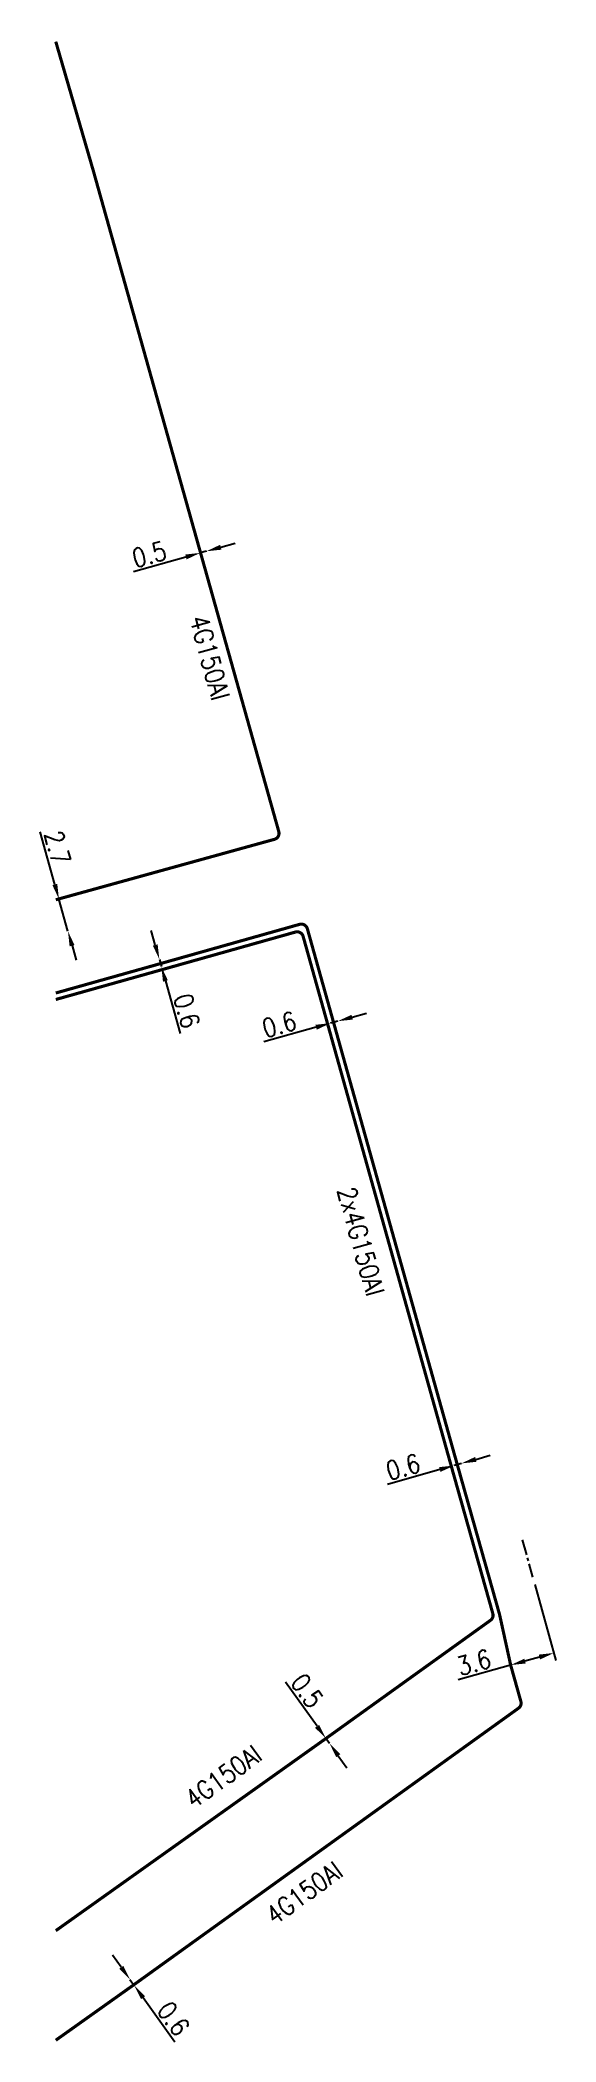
# Model space of a CAD drawing. Header units: millimetres. Extents: x 146999 to 148000, y 144059 to 144860.
# Drawn here: x 146998.7 to 147040.1, y 144522.7 to 144683.3 of the extents above.
import ezdxf
from ezdxf.enums import TextEntityAlignment as Align

# ---------------------------------------------------------------- set-up
doc = ezdxf.new("R2010")
doc.units = ezdxf.units.MM
doc.header["$PDMODE"] = 34
doc.linetypes.add('B_ST_AL', pattern=[2000, 1000, 1000])
doc.linetypes.add('CENTER', pattern=[2, 1.25, -0.25, 0.25, -0.25])
doc.layers.get('Defpoints').update_dxf_attribs({"linetype": 'CONTINUOUS'})
doc.layers.add('B_110', color=1, linetype='CONTINUOUS')
doc.styles.get("Standard").update_dxf_attribs({"font": 'romans.shx', "width": 0.85})
doc.dimstyles.get("Standard").update_dxf_attribs({"dimtxt": 1.5, "dimasz": 1.2, "dimexe": 0.625, "dimexo": 0.625, "dimgap": 0.25, "dimtad": 1, "dimdec": 1, "dimzin": 0, "dimdsep": 46, "dimtxsty": 'Standard', "dimcen": -0.5, "dimadec": 0, "dimazin": 0, "dimtfac": 1, "dimtdec": 1, "dimtmove": 0, "dimatfit": 3, "dimfxl": 1, "dimtolj": 1, "dimtzin": 0, "dimarcsym": 0})

# ---------------------------------------------------------------- blocks, each defined once
blk = doc.blocks.new('*D5')
at = {"layer": 'B_110', "color": 0, "linetype": 'Continuous', "lineweight": -2}
for p, q in [((146999.92, 144615.58), (146998.74, 144619.79)), ((147000.98, 144611.82), (147000.25, 144614.42)), ((147001.31, 144610.67), (147001.63, 144609.51))]:
    blk.add_line(p, q, dxfattribs=at)
at = {"layer": 'B_110', "color": 0, "linetype": 'Continuous'}
for points in [[(147000.12, 144615.63), (146999.73, 144615.52), (147000.25, 144614.42)], [(147001.5, 144610.72), (147001.11, 144610.61), (147000.98, 144611.82)]]:
    blk.add_solid(points, dxfattribs=at)
at = {"layer": 'Defpoints', "color": 0, "linetype": 'Continuous'}
for p in [(147000.25, 144614.42), (147000.98, 144611.82), (147000.98, 144611.82)]:
    blk.add_point(p, dxfattribs=at)
at = {"layer": 'B_110', "color": 0, "linetype": 'Continuous', "insert": (147000.13, 144618.53), "char_height": 1.5, "attachment_point": 5, "rotation": 285.7322}
blk.add_mtext('\\A1;2.7', dxfattribs=at)
blk = doc.blocks.new('*D6')
at = {"layer": 'B_110', "color": 0, "linetype": 'Continuous', "lineweight": -2}
for p, q in [((147012.08, 144642.31), (147011.59, 144642.18)), ((147013.23, 144642.64), (147014.39, 144642.96)), ((147010.44, 144641.85), (147006.23, 144640.67))]:
    blk.add_line(p, q, dxfattribs=at)
at = {"layer": 'B_110', "color": 0, "linetype": 'Continuous'}
for points in [[(147013.18, 144642.83), (147013.29, 144642.44), (147012.08, 144642.31)], [(147010.39, 144642.05), (147010.49, 144641.66), (147011.59, 144642.18)]]:
    blk.add_solid(points, dxfattribs=at)
at = {"layer": 'Defpoints', "color": 0, "linetype": 'Continuous'}
for p in [(147012.08, 144642.31), (147012.08, 144642.31), (147011.59, 144642.18)]:
    blk.add_point(p, dxfattribs=at)
at = {"layer": 'B_110', "color": 0, "linetype": 'Continuous', "insert": (147007.49, 144642.06), "char_height": 1.5, "attachment_point": 5, "rotation": 15.675}
blk.add_mtext('\\A1;0.5', dxfattribs=at)
blk = doc.blocks.new('*D7')
at = {"layer": 'B_110', "color": 0, "linetype": 'Continuous', "lineweight": -2}
for p, q in [((147005.25, 144528.7), (147004.55, 144529.68)), ((147005.95, 144527.73), (147006.3, 144527.24)), ((147007, 144526.27), (147009.55, 144522.71))]:
    blk.add_line(p, q, dxfattribs=at)
at = {"layer": 'B_110', "color": 0, "linetype": 'Continuous'}
for points in [[(147005.42, 144528.82), (147005.09, 144528.59), (147005.95, 144527.73)], [(147007.16, 144526.38), (147006.84, 144526.15), (147006.3, 144527.24)]]:
    blk.add_solid(points, dxfattribs=at)
at = {"layer": 'Defpoints', "color": 0, "linetype": 'Continuous'}
for p in [(147005.95, 144527.73), (147005.95, 144527.73), (147006.3, 144527.24)]:
    blk.add_point(p, dxfattribs=at)
at = {"layer": 'B_110', "color": 0, "linetype": 'Continuous', "insert": (147009.44, 144524.58), "char_height": 1.5, "attachment_point": 5, "rotation": 305.6312}
blk.add_mtext('\\A1;0.6', dxfattribs=at)
blk = doc.blocks.new('*D8')
at = {"layer": 'B_110', "color": 0, "linetype": 'Continuous', "lineweight": -2}
for p, q in [((147020.97, 144548.04), (147018.42, 144551.59)), ((147021.96, 144546.66), (147021.67, 144547.06)), ((147022.66, 144545.68), (147023.36, 144544.71))]:
    blk.add_line(p, q, dxfattribs=at)
at = {"layer": 'B_110', "color": 0, "linetype": 'Continuous'}
for points in [[(147021.13, 144548.15), (147020.8, 144547.92), (147021.67, 144547.06)], [(147022.82, 144545.8), (147022.5, 144545.56), (147021.96, 144546.66)]]:
    blk.add_solid(points, dxfattribs=at)
at = {"layer": 'Defpoints', "color": 0, "linetype": 'Continuous'}
for p in [(147021.67, 144547.06), (147021.96, 144546.66), (147021.96, 144546.66)]:
    blk.add_point(p, dxfattribs=at)
at = {"layer": 'B_110', "color": 0, "linetype": 'Continuous', "insert": (147020.16, 144550.88), "char_height": 1.5, "attachment_point": 5, "rotation": 305.677}
blk.add_mtext('\\A1;0.5', dxfattribs=at)
blk = doc.blocks.new('*D9')
at = {"layer": 'B_110', "color": 0, "linetype": 'Continuous', "lineweight": -2}
for p, q in [((147038.42, 144559.41), (147040.12, 144553.32)), ((147036.49, 144552.95), (147032.28, 144551.77)), ((147038.8, 144553.59), (147037.64, 144553.27))]:
    blk.add_line(p, q, dxfattribs=at)
at = {"layer": 'B_110', "color": 0, "linetype": 'Continuous'}
for points in [[(147038.75, 144553.79), (147038.85, 144553.4), (147039.96, 144553.92)], [(147037.59, 144553.46), (147037.7, 144553.08), (147036.49, 144552.95)]]:
    blk.add_solid(points, dxfattribs=at)
at = {"layer": 'Defpoints', "color": 0, "linetype": 'Continuous'}
for p in [(147038.25, 144560.01), (147039.96, 144553.92), (147036.49, 144552.95)]:
    blk.add_point(p, dxfattribs=at)
at = {"layer": 'B_110', "color": 0, "linetype": 'Continuous', "insert": (147033.54, 144553.16), "char_height": 1.5, "attachment_point": 5, "rotation": 15.6604}
blk.add_mtext('\\A1;3.6', dxfattribs=at)
blk = doc.blocks.new('*D10')
at = {"layer": 'B_110', "color": 0, "linetype": 'Continuous', "lineweight": -2}
for p, q in [((147030.81, 144568.64), (147026.6, 144567.45)), ((147032.54, 144569.13), (147031.97, 144568.96)), ((147033.7, 144569.45), (147034.85, 144569.78))]:
    blk.add_line(p, q, dxfattribs=at)
at = {"layer": 'B_110', "color": 0, "linetype": 'Continuous'}
for points in [[(147030.76, 144568.83), (147030.86, 144568.45), (147031.97, 144568.96)], [(147033.64, 144569.65), (147033.75, 144569.26), (147032.54, 144569.13)]]:
    blk.add_solid(points, dxfattribs=at)
at = {"layer": 'Defpoints', "color": 0, "linetype": 'Continuous'}
for p in [(147031.97, 144568.96), (147032.54, 144569.13), (147032.54, 144569.13)]:
    blk.add_point(p, dxfattribs=at)
at = {"layer": 'B_110', "color": 0, "linetype": 'Continuous', "insert": (147027.86, 144568.84), "char_height": 1.5, "attachment_point": 5, "rotation": 15.7651}
blk.add_mtext('\\A1;0.6', dxfattribs=at)
blk = doc.blocks.new('*D11')
at = {"layer": 'B_110', "color": 0, "linetype": 'Continuous', "lineweight": -2}
for p, q in [((147007.98, 144610.73), (147007.66, 144611.88)), ((147008.31, 144609.57), (147008.47, 144608.99)), ((147008.79, 144607.84), (147009.98, 144603.63))]:
    blk.add_line(p, q, dxfattribs=at)
at = {"layer": 'B_110', "color": 0, "linetype": 'Continuous'}
for points in [[(147008.17, 144610.78), (147007.79, 144610.67), (147008.31, 144609.57)], [(147008.99, 144607.89), (147008.6, 144607.78), (147008.47, 144608.99)]]:
    blk.add_solid(points, dxfattribs=at)
at = {"layer": 'Defpoints', "color": 0, "linetype": 'Continuous'}
for p in [(147008.31, 144609.57), (147008.31, 144609.57), (147008.47, 144608.99)]:
    blk.add_point(p, dxfattribs=at)
at = {"layer": 'B_110', "color": 0, "linetype": 'Continuous', "insert": (147010.51, 144605.43), "char_height": 1.5, "attachment_point": 5, "rotation": 285.7313}
blk.add_mtext('\\A1;0.6', dxfattribs=at)
blk = doc.blocks.new('*D12')
at = {"layer": 'B_110', "color": 0, "linetype": 'Continuous', "lineweight": -2}
for p, q in [((147020.89, 144604.13), (147016.68, 144602.95)), ((147022.62, 144604.61), (147022.04, 144604.45)), ((147023.78, 144604.93), (147024.93, 144605.25))]:
    blk.add_line(p, q, dxfattribs=at)
at = {"layer": 'B_110', "color": 0, "linetype": 'Continuous'}
for points in [[(147020.83, 144604.32), (147020.94, 144603.93), (147022.04, 144604.45)], [(147023.72, 144605.12), (147023.83, 144604.74), (147022.62, 144604.61)]]:
    blk.add_solid(points, dxfattribs=at)
at = {"layer": 'Defpoints', "color": 0, "linetype": 'Continuous'}
for p in [(147022.04, 144604.45), (147022.62, 144604.61), (147022.62, 144604.61)]:
    blk.add_point(p, dxfattribs=at)
at = {"layer": 'B_110', "color": 0, "linetype": 'Continuous', "insert": (147017.93, 144604.34), "char_height": 1.5, "attachment_point": 5, "rotation": 15.5618}
blk.add_mtext('\\A1;0.6', dxfattribs=at)

msp = doc.modelspace()

# ---------------------------------------------------------------- linework, layer by layer
at = {"layer": 'B_110', "linetype": 'B_ST_AL', "const_width": 0.25, "flags": 128}
for points in [[(147000, 144614.35), (147000.25, 144614.42), (147017.54, 144619.2, 0.415433), (147017.89, 144619.82), (147003.03, 144672.77), (147000, 144683.2)], [(147000, 144606.87), (147008.4, 144609.23), (147019.56, 144612.38, -0.414778), (147020.18, 144612.03), (147032.04, 144569.63), (147035.6, 144557.01), (147036.49, 144552.95), (147037.31, 144550.03, -0.315043), (147037.12, 144549.49), (147006.26, 144527.3), (147000, 144522.85)], [(147000, 144606.35), (147008.54, 144608.75), (147019.22, 144611.76, -0.414778), (147019.84, 144611.42), (147031.56, 144569.5), (147035.06, 144557.08, -0.315721), (147034.87, 144556.54), (147021.67, 144547.06), (147000, 144531.64)]]:
    msp.add_lwpolyline(points, format="xyb", dxfattribs=at)
at = {"layer": 'B_110', "color": 7, "linetype": 'CENTER', "flags": 128}
msp.add_lwpolyline([(147037.41, 144563), (147038.25, 144560.01)], dxfattribs=at)

# ---------------------------------------------------------------- texts
at = {"layer": 'B_110', "linetype": 'B_ST_AL', "width": 0.85}
for s, rotation, p in [('4G150Al', 285.1821, (147012.35, 144633.76)), ('2x4G150Al', 285.493, (147024.47, 144586.94)), ('4G150Al', 35.9607, (147013.43, 144544.01)), ('4G150Al', 35.9607, (147019.92, 144534.68))]:
    msp.add_text(s, height=1.5, rotation=rotation, dxfattribs=at).set_placement(p, align=Align.MIDDLE)

# ---------------------------------------------------------------- dimensions: what is measured, and where the dimension line sits
at = {"layer": 'B_110', "linetype": 'Continuous'}
for base, p1, p2, angle, picture, middle in [((147012.08, 144642.31), (147011.59, 144642.18), (147012.08, 144642.31), 195.675, '*D6', (147007.76, 144641.1)), ((147000.98, 144611.82), (147000.25, 144614.42), (147000.98, 144611.82), 105.7322, '*D5', (146999.17, 144618.26)), ((147008.31, 144609.57), (147008.47, 144608.99), (147008.31, 144609.57), 285.7313, '*D11', (147009.55, 144605.16)), ((147022.62, 144604.61), (147022.04, 144604.45), (147022.62, 144604.61), 195.5618, '*D12', (147018.2, 144603.38)), ((147032.54, 144569.13), (147031.97, 144568.96), (147032.54, 144569.13), 195.7651, '*D10', (147028.13, 144567.88)), ((147039.96, 144553.92), (147036.49, 144552.95), (147038.25, 144560.01), 195.6604, '*D9', (147033.81, 144552.19)), ((147021.96, 144546.66), (147021.67, 144547.06), (147021.96, 144546.66), 125.677, '*D8', (147019.34, 144550.3)), ((147005.95, 144527.73), (147006.3, 144527.24), (147005.95, 144527.73), 305.6312, '*D7', (147008.62, 144524))]:
    dim = msp.add_linear_dim(base=base, p1=p1, p2=p2, angle=angle, dimstyle='Standard', dxfattribs=at)
    dim.commit()
    dim.dimension.update_dxf_attribs({"geometry": picture, "text_midpoint": middle, "dimtype": 160})

doc.saveas('drawing.dxf')
